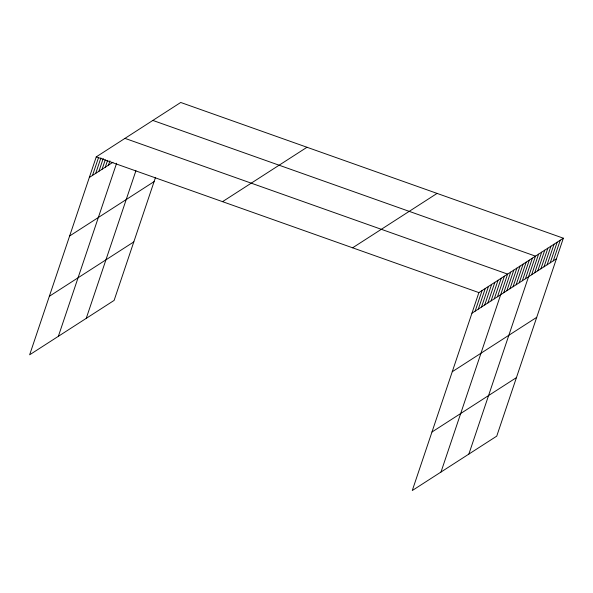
<?xml version="1.0" encoding="UTF-8"?>
<svg xmlns="http://www.w3.org/2000/svg" width="593" height="593" viewBox="0 0 593 593"><rect width="100%" height="100%" fill="white"/><g stroke="black" fill="none" stroke-linecap="round" stroke-linejoin="round"><path stroke-width="0.89" d="M563.35 238.201L478.885 292.594L412.276 490.53L496.741 436.137L563.35 238.201L180.724 102.47L96.259 156.863L29.65 354.799L114.115 300.406L155.522 177.359M92.515 175.424L98.586 157.39M95.71 173.371L100.906 157.908M98.898 171.318L103.234 158.435M102.085 169.257L105.265 159.813M105.28 167.204L107.592 160.332M108.467 165.15L109.913 160.859M58.366 336.305L116.613 163.223M86.237 318.359L135.923 170.717M475.141 311.155L482.079 290.54M478.329 309.094L485.267 288.487M481.523 307.041L488.462 286.426M484.711 304.987L491.649 284.373M487.906 302.934L494.844 282.32M491.093 300.873L498.031 280.267M494.288 298.82L501.226 278.206M497.475 296.767L504.413 276.153M440.992 472.035L507.608 274.099L124.982 138.369M503.761 292.72L510.699 272.105M506.859 290.726L513.797 270.111M509.958 288.732L516.896 268.118M513.056 286.738L519.994 266.124M516.155 284.744L523.093 264.13M519.246 282.742L526.184 262.136M522.344 280.748L529.282 260.142M525.442 278.754L532.381 258.148M468.863 454.082L535.479 256.146L152.853 120.423M531.639 274.767L538.577 254.152M534.738 272.773L541.668 252.158M537.829 270.779L544.767 250.164M540.927 268.785L547.865 248.171M544.026 266.791L550.964 246.177M547.124 264.797L554.062 244.183M550.222 262.803L557.153 242.189M553.313 260.809L560.252 240.195M89.328 177.477L112.937 162.274M69.633 235.992L154.098 181.599M49.345 296.285L133.803 241.892M222.531 201.657L306.989 147.264M352.62 247.8L437.085 193.407M471.946 313.208L556.412 258.815M452.259 371.722L536.717 317.329M431.971 432.008L516.429 377.615M96.259 156.863L478.885 292.594"/></g></svg>
